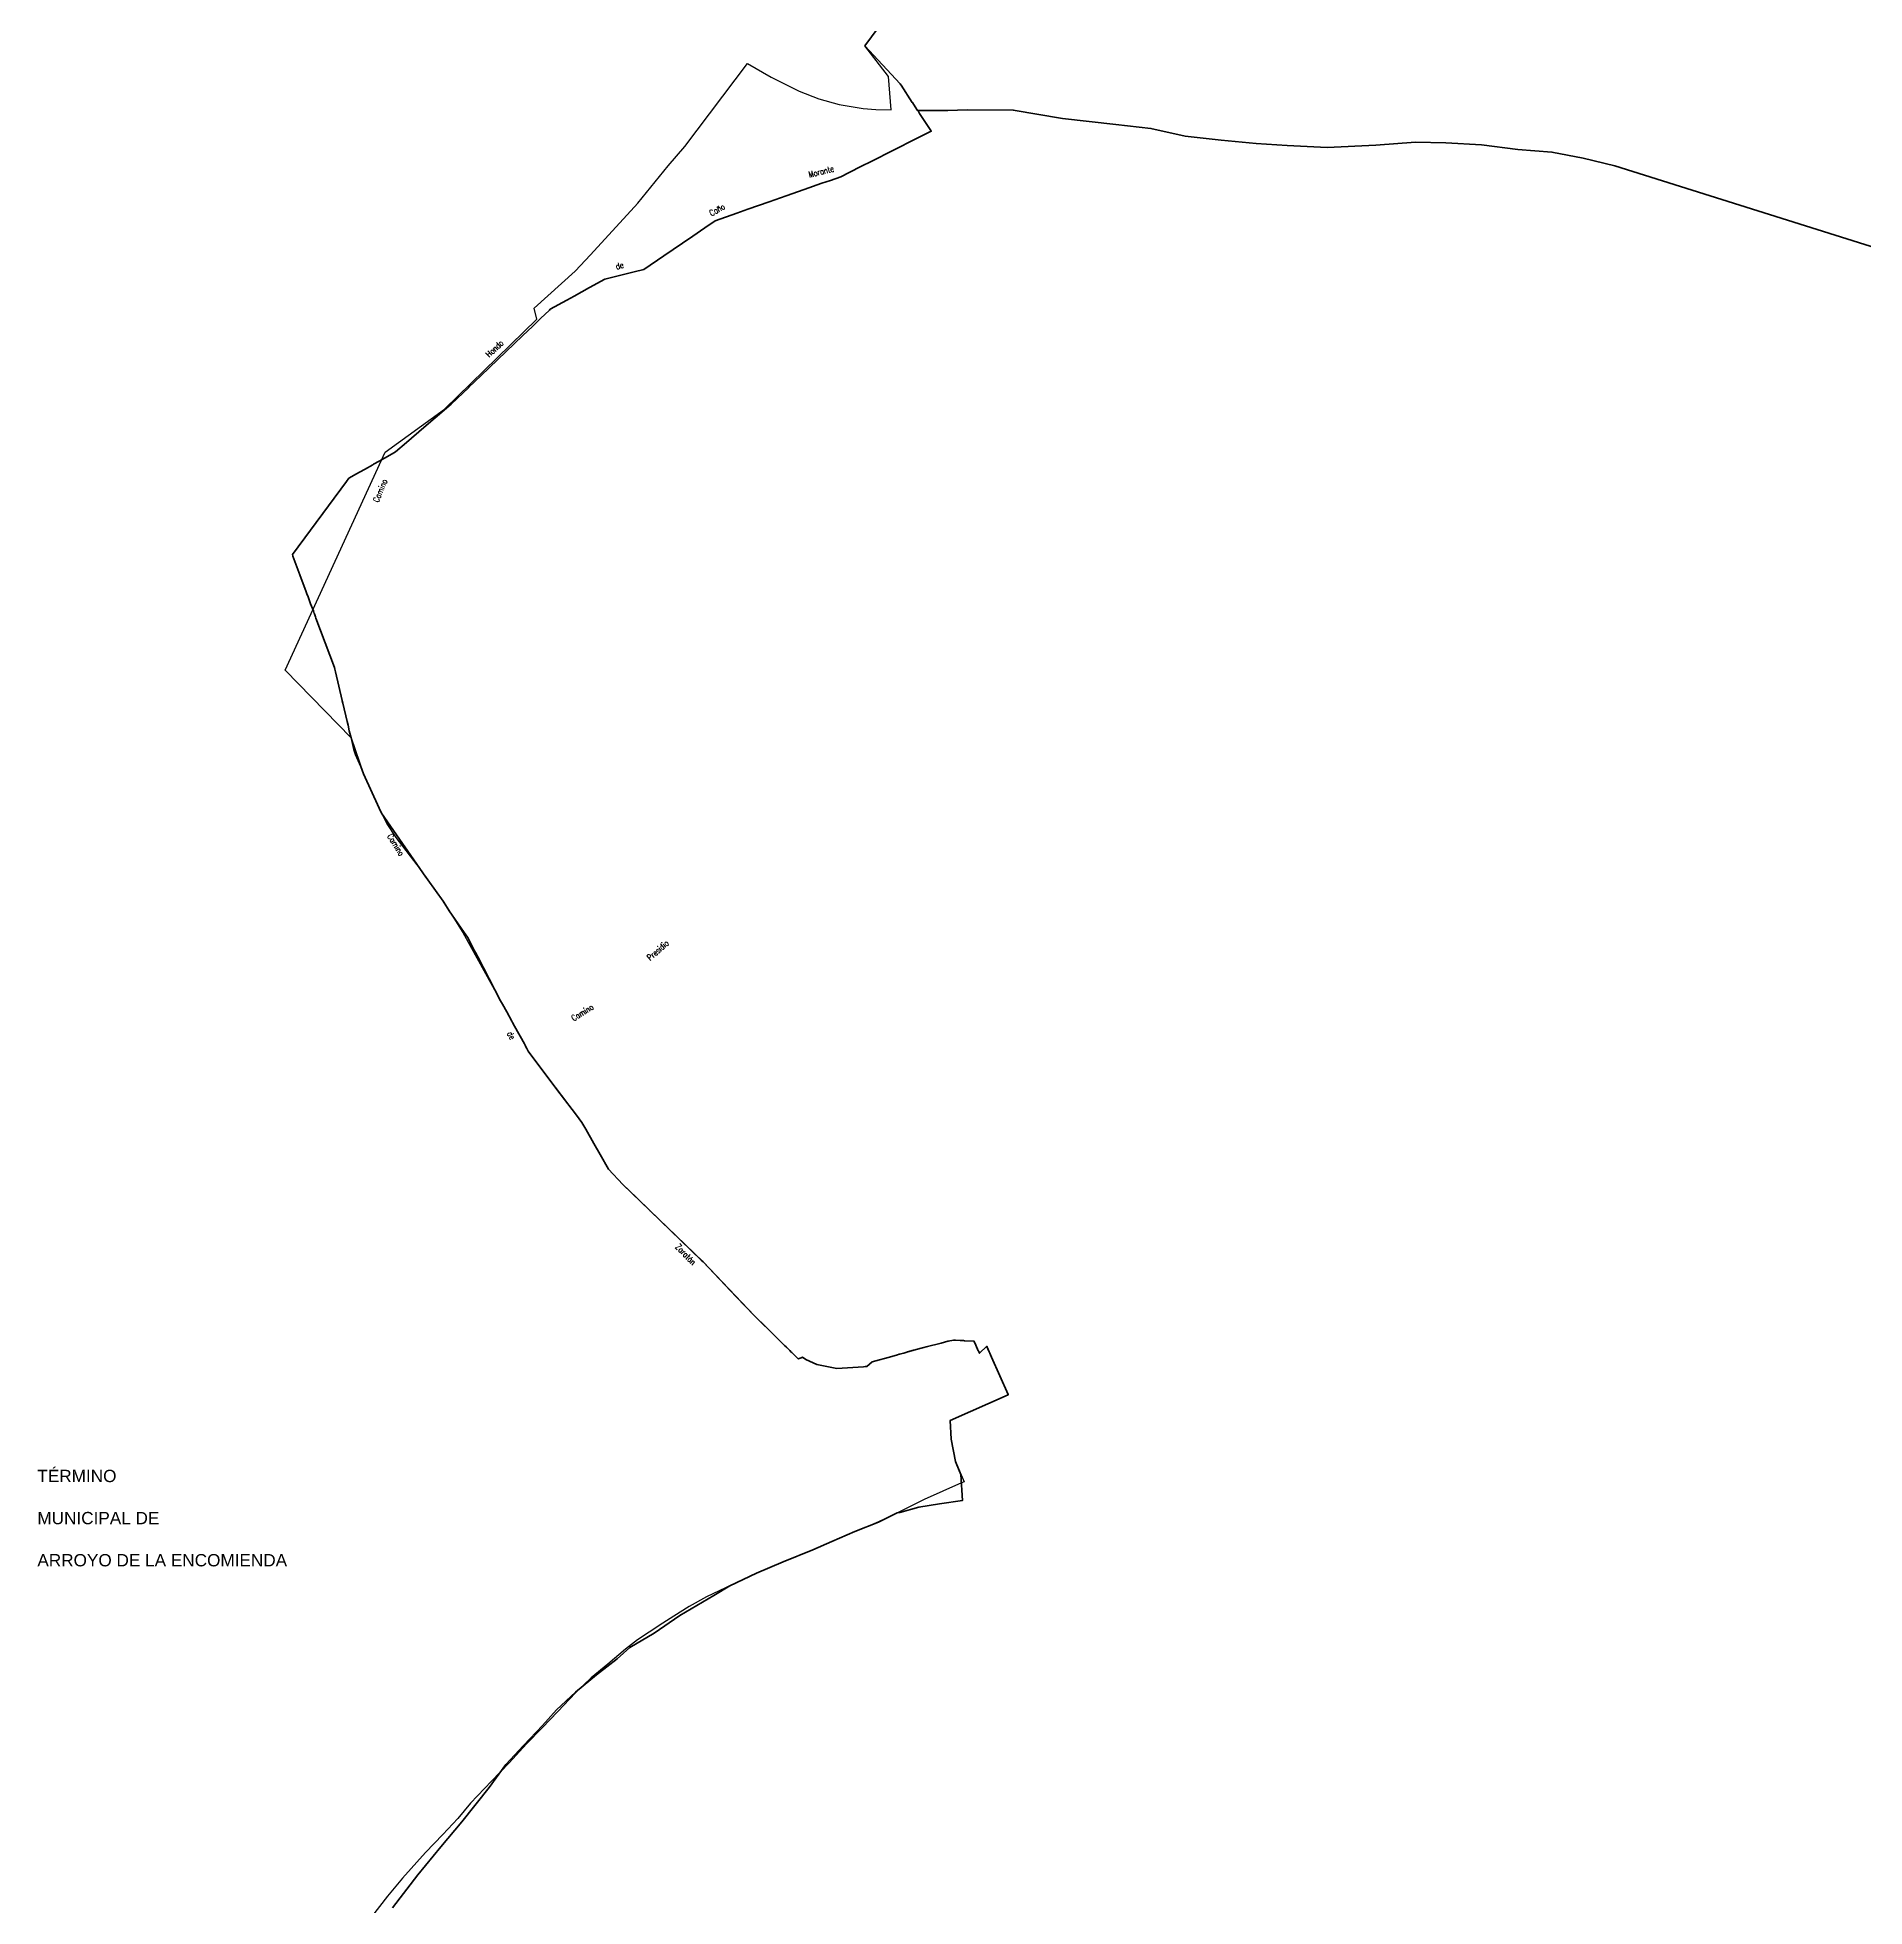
# Model space of a CAD drawing. Header units: metres. Extents: x 339638 to 364279, y 4598373 to 4630956.
# Drawn here: x 351662 to 354638, y 4608741 to 4611784 of the extents above; entities that cross this region are included whole.
import ezdxf
from ezdxf.enums import TextEntityAlignment as Align

# ---------------------------------------------------------------- set-up
doc = ezdxf.new("R2010")
doc.units = ezdxf.units.M
for name, color, linetype, lineweight in [('caminos', 1, 'Continuous', 0), ('poligonos_rusticos', 42, 'Continuous', 40), ('termino', 6, 'Continuous', 25), ('terminos_txt', 7, 'Continuous', 0)]:
    doc.layers.add(name, color=color, linetype=linetype, lineweight=lineweight)
doc.styles.add('caminos', font='simplex.shx', dxfattribs={"width": 0.75})
doc.styles.add('resto', font='arial.ttf')

msp = doc.modelspace()

# ---------------------------------------------------------------- linework, layer by layer
at = {"layer": 'poligonos_rusticos'}
for points in [[(354715.9, 4611422.5), (354231.1, 4611575.1), (354179.5, 4611587.9), (354128.7, 4611597.6), (354073.2, 4611601.8), (354014, 4611609.3), (353955.9, 4611612.5), (353906.5, 4611613.8), (353842, 4611608.9), (353763, 4611605.1), (353697.7, 4611608.1), (353647.4, 4611611.3), (353590.1, 4611617), (353531.3, 4611623.5), (353475.8, 4611636), (353418.9, 4611642.7), (353331.8, 4611652.2), (353251.5, 4611666), (353176.6, 4611666.1), (353144.8, 4611665.4), (353095.8, 4611665.4), (353091.9, 4611671.4), (353087.4, 4611678.1), (353087.2, 4611678.5), (353068.9, 4611706.3), (353068.4, 4611707.1), (353067.5, 4611708.5), (353009.9, 4611770.4), (353073.3, 4611857)], [(352240.5, 4608738.5), (352282.1, 4608792.2), (352319.6, 4608837.8), (352353.4, 4608878.6), (352398, 4608934.4), (352425.2, 4608972.1), (352454.2, 4609002.7), (352484.8, 4609035.3), (352507.7, 4609060.9), (352538.7, 4609089.8), (352572.7, 4609118), (352606.8, 4609144.2), (352627.4, 4609162.3), (352666.7, 4609186), (352708.7, 4609214.8), (352764, 4609247), (352790.3, 4609262.8), (352833.5, 4609283.3), (352876.9, 4609301.8), (352925.3, 4609321.3), (352956.3, 4609335.3), (352993.7, 4609351.3), (353032.1, 4609366.8), (353062.7, 4609381.7), (353067, 4609382.2), (353098.1, 4609391.2), (353131.5, 4609396.2), (353168.9, 4609401.8), (353166.4, 4609444.3), (353158.8, 4609462.5), (353157.6, 4609465.1), (353150.4, 4609501.8), (353148.8, 4609531.9), (353148.9, 4609531.9), (353243.5, 4609573.9), (353243.4, 4609574.2), (353216.3, 4609635.2), (353215.3, 4609637.5), (353213.4, 4609641.7), (353211, 4609647.2), (353209, 4609651.6), (353208.4, 4609652.9), (353196.5, 4609641.6), (353195.3, 4609644.4), (353194.6, 4609645.8), (353193.4, 4609648.5), (353188.8, 4609658.6), (353187.5, 4609661.4), (353172, 4609662.1), (353170.5, 4609662.2), (353168.1, 4609662.3), (353166.5, 4609662.4), (353157.7, 4609662.8), (353154.5, 4609662.9), (353145.7, 4609661.2), (353145.1, 4609661.1), (353134.2, 4609658.3), (353109.9, 4609652), (353105.8, 4609651), (353104, 4609650.5), (353093.5, 4609647.6), (353089.4, 4609646.4), (353079.6, 4609643.7), (353076.9, 4609642.9), (353074.8, 4609642.4), (353073.6, 4609642), (353066, 4609639.9), (353063.2, 4609639.1), (353053.8, 4609636.5), (353022.1, 4609627.7), (353013.2, 4609620.1), (353013, 4609619.9), (353012.3, 4609619.9), (353010.3, 4609619.8), (353007.5, 4609619.5), (352964.3, 4609616.6), (352931.6, 4609623.4), (352913.8, 4609631.3), (352908.2, 4609635.2), (352906.3, 4609634.3), (352904.4, 4609633.5), (352901.6, 4609632.3), (352896.2, 4609637.6), (352894.9, 4609638.9), (352891.4, 4609642.3), (352891.1, 4609642.6), (352890.2, 4609643.6), (352887.5, 4609646.2), (352884.5, 4609649.1), (352881.8, 4609651.8), (352879.1, 4609654.4), (352876.6, 4609656.9), (352874.2, 4609659.3), (352873.3, 4609660.1), (352871.4, 4609662), (352868.8, 4609664.6), (352868.2, 4609665.1), (352862.4, 4609670.8), (352862.1, 4609671.1), (352859.4, 4609673.8), (352856.1, 4609677), (352849.6, 4609683.5), (352830.3, 4609702.4), (352800.6, 4609733.7), (352746.5, 4609790.5), (352743.6, 4609793.3), (352660.3, 4609873.5), (352660.4, 4609873.5), (352660.2, 4609873.6), (352637.9, 4609895), (352615.7, 4609916.4), (352592.6, 4609941.3), (352579.1, 4609965.2), (352568.8, 4609983.1), (352555.4, 4610006.6), (352555.3, 4610006.7), (352549.3, 4610017.1), (352540.3, 4610029.3), (352514, 4610064), (352495.1, 4610088.4), (352461.9, 4610133.6), (352459.6, 4610137.7), (352456.9, 4610142.5), (352456.5, 4610143.3), (352455.4, 4610145.3), (352439.4, 4610174.4), (352436.2, 4610180.1), (352435.2, 4610182.1), (352426.7, 4610197.4), (352419.8, 4610209.9), (352416.6, 4610215.7), (352379.5, 4610287), (352376.8, 4610292.3), (352374.4, 4610296.8), (352371.6, 4610302.2), (352362.9, 4610319), (352357.5, 4610326.8), (352333.2, 4610361.8), (352323.3, 4610377.7), (352298.2, 4610412.7), (352295.2, 4610416.8), (352222.8, 4610521.3), (352219, 4610529), (352193.4, 4610585.3), (352189.3, 4610597.3), (352188.8, 4610598.3), (352187, 4610602.2), (352180.5, 4610616.7), (352177.8, 4610624.9), (352174.3, 4610639.4), (352173.3, 4610643.7), (352170.4, 4610655.3), (352168.3, 4610664.2), (352166.9, 4610670.5), (352159.9, 4610700.1), (352159, 4610703.8), (352158.8, 4610704.6), (352147.7, 4610751.2), (352146.7, 4610755.4), (352146, 4610758.2), (352116.1, 4610838.5), (352115.3, 4610840.8), (352113.6, 4610845.4), (352113.4, 4610846), (352111.8, 4610850.3), (352107.4, 4610862), (352104.9, 4610868.7), (352103.2, 4610873.2), (352101.4, 4610878.2), (352099.5, 4610883.3), (352093.6, 4610899), (352089.8, 4610909.3), (352078.5, 4610939.7), (352078.4, 4610939.9), (352077.6, 4610942.2), (352165.9, 4611061.3), (352169.8, 4611066.6), (352174.4, 4611069.2), (352181.1, 4611073), (352195.2, 4611080.9), (352208.7, 4611088.5), (352209.9, 4611089.2), (352219.1, 4611094.4), (352227.9, 4611099.4), (352244, 4611108.5), (352244.6, 4611108.8), (352245.4, 4611109.3), (352263.6, 4611124.8), (352291.6, 4611148.8), (352328.6, 4611180.5), (352336.1, 4611186.9), (352364.8, 4611214.4), (352365, 4611214.6), (352385.3, 4611234), (352411.6, 4611259.1), (352453, 4611298.7), (352468.7, 4611313.8), (352476.2, 4611320.9), (352481.8, 4611326.3), (352496.4, 4611340.3), (352497.7, 4611341.5), (352524.8, 4611356.6), (352536.4, 4611363), (352561.6, 4611377), (352586.4, 4611390.8), (352634.4, 4611402.4), (352649.9, 4611406.1), (352682.5, 4611428.4), (352682.8, 4611428.6), (352712.7, 4611449.1), (352729.7, 4611460.7), (352749.6, 4611474.4), (352757.9, 4611480), (352760.7, 4611482), (352766.1, 4611485.7), (352801.4, 4611498), (352819.6, 4611504.4), (352854, 4611516.5), (352882, 4611526.3), (352911.3, 4611536.6), (352940.1, 4611546.7), (352953.8, 4611551.5), (352970.8, 4611557.5), (352984.2, 4611564.2), (353004.5, 4611574.5), (353020.3, 4611582.4), (353093.2, 4611619.1), (353118, 4611631.6), (353116.1, 4611634.5), (353108.7, 4611645.8), (353099.1, 4611660.4), (353097.1, 4611663.5), (353095.8, 4611665.4), (353144.8, 4611665.4), (353176.6, 4611666.1), (353251.5, 4611666), (353251.5, 4611666), (353331.8, 4611652.2), (353418.9, 4611642.7), (353475.8, 4611636), (353531.3, 4611623.5), (353590.1, 4611617), (353647.4, 4611611.3), (353697.7, 4611608.1), (353763, 4611605.1), (353842, 4611608.9), (353906.5, 4611613.8), (353955.9, 4611612.5), (354014, 4611609.3), (354073.2, 4611601.8), (354128.7, 4611597.6), (354179.5, 4611587.9), (354231.1, 4611575.1), (354715.9, 4611422.5)]]:
    msp.add_lwpolyline(points, dxfattribs=at)
at = {"layer": 'termino'}
for points in [[(352066.1, 4610753.7), (352228.6, 4611109.1), (352325.2, 4611179), (352475.7, 4611325.5), (352471.6, 4611343.3), (352538.3, 4611403.5), (352563.2, 4611430.1), (352640, 4611514.6), (352689.4, 4611574.9), (352717, 4611606.4), (352818.7, 4611742), (352857.3, 4611719.4), (352902.8, 4611697), (352935, 4611684.3), (352968.1, 4611675.3), (353007.2, 4611668.7), (353027.7, 4611667.1), (353052.7, 4611666.6), (353048.7, 4611720.6), (353009.9, 4611770.4), (353073.3, 4611857)], [(352066.1, 4610753.7), (352173.3, 4610643.7), (352193.4, 4610585.3), (352219, 4610529), (352231.7, 4610503.7), (352246.4, 4610481.3), (352285.7, 4610430), (352323.3, 4610377.7), (352355.3, 4610326.7), (352435.2, 4610182.1), (352456.5, 4610143.3), (352461.9, 4610133.6), (352495.1, 4610088.4), (352526.4, 4610048), (352549.3, 4610017.1), (352579.1, 4609965.2), (352592.6, 4609941.3), (352615.7, 4609916.4), (352746.5, 4609790.5), (352830.3, 4609702.4), (352901.6, 4609632.3), (352908.3, 4609635.2), (352913.8, 4609631.3), (352931.6, 4609623.4), (352964.3, 4609616.6), (353013, 4609619.9), (353022.1, 4609627.7), (353105.8, 4609651), (353145.7, 4609661.2), (353154.5, 4609662.9), (353187.5, 4609661.4), (353196.5, 4609641.6), (353208.4, 4609652.9), (353243.5, 4609573.9), (353148.8, 4609531.8), (353150.4, 4609501.8), (353157.6, 4609465.1), (353171.5, 4609432.2), (353167.3, 4609430.4), (353106.5, 4609403.4), (353063.1, 4609381.9), (353032.1, 4609366.9), (353013, 4609359.2), (352993.7, 4609351.3), (352956.3, 4609335.3), (352925.3, 4609321.3), (352876.9, 4609301.8), (352833.5, 4609283.3), (352752.2, 4609244.7), (352723.7, 4609229.2), (352698.8, 4609213.7), (352680.8, 4609202.2), (352658.9, 4609187.2), (352639.9, 4609175.2), (352619.9, 4609159.6), (352591.5, 4609135.1), (352564, 4609113.1), (352538.6, 4609088.5), (352510.1, 4609058.5), (352484.6, 4609031.5), (352458.7, 4609005.4), (352430.7, 4608974.9), (352401.8, 4608944.8), (352367.8, 4608908.8), (352347.3, 4608884.2), (352322.9, 4608858.2), (352294.4, 4608828.6), (352257, 4608787.1), (352232.5, 4608757.5), (352206.5, 4608723.8)]]:
    msp.add_lwpolyline(points, dxfattribs=at)

# ---------------------------------------------------------------- texts
at = {"layer": 'caminos', "style": 'caminos', "width": 0.75}
for s, rotation, p in [('Morante', 14.1361, (352920.3, 4611552.9)), ('Caño', 29.5349, (352761.7, 4611490.1)), ('de', 15.6947, (352606.6, 4611403.2)), ('Hondo', 42.9748, (352400.3, 4611260.4)), ('Camino', 67.4491, (352220.5, 4611025)), ('Camino', -58.031, (352229, 4610482)), ('Presidio', 41.3326, (352662.4, 4610278)), ('Camino', 32.053, (352537.5, 4610179.3)), ('de', -61.312, (352424.2, 4610160.7)), ('Zaratán', -46.2552, (352698.4, 4609811.9))]:
    msp.add_text(s, height=10, rotation=rotation, dxfattribs=at).set_placement(p, align=Align.BOTTOM_LEFT)
at = {"layer": 'terminos_txt', "style": 'resto'}
for s, p in [('TÉRMINO', (351662.4, 4609431.8)), ('MUNICIPAL DE', (351662.4, 4609363.2)), ('ARROYO DE LA ENCOMIENDA', (351662.4, 4609294.6))]:
    msp.add_text(s, height=20, dxfattribs=at).set_placement(p)

doc.saveas('drawing.dxf')
